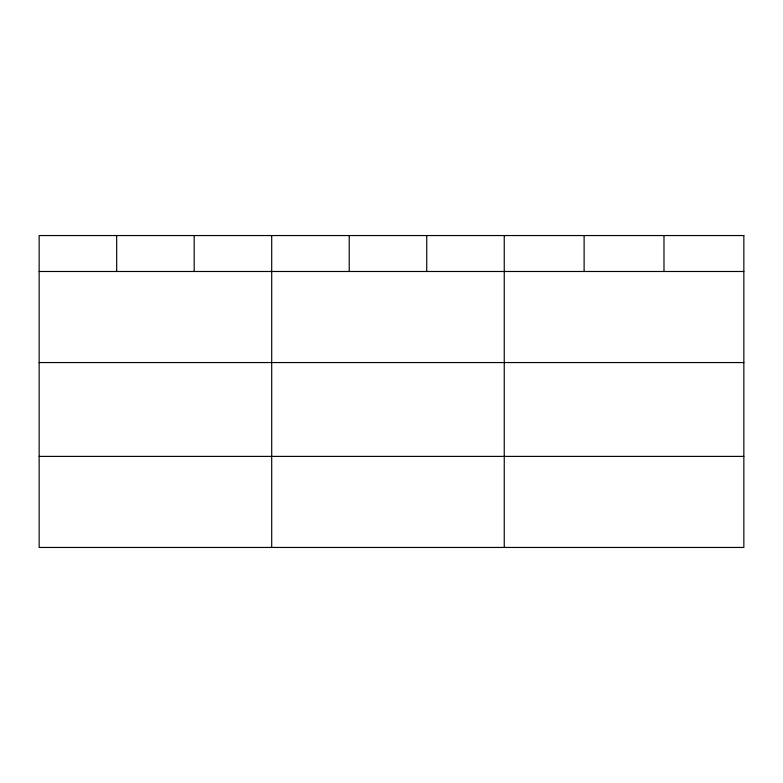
<?xml version="1.0" encoding="UTF-8"?>
<svg xmlns="http://www.w3.org/2000/svg" width="783" height="783" viewBox="0 0 783 783"><rect width="100%" height="100%" fill="white"/><g stroke="black" fill="none" stroke-linecap="round" stroke-linejoin="round"><path stroke-width="1.17" d="M39.15 271.486L743.85 271.486M39.15 362.558L743.85 362.558M39.15 456.391L743.85 456.391M663.984 235.546L663.984 271.486M584.118 235.546L584.118 271.486M504.252 235.546L504.252 547.454M426.735 235.546L426.735 271.486M349.218 235.546L349.218 271.486M271.701 235.546L271.701 547.454M194.184 235.546L194.184 271.486M116.667 235.546L116.667 271.486M743.85 235.546L39.15 235.546L39.15 547.454L743.85 547.454L743.85 235.546"/></g></svg>
